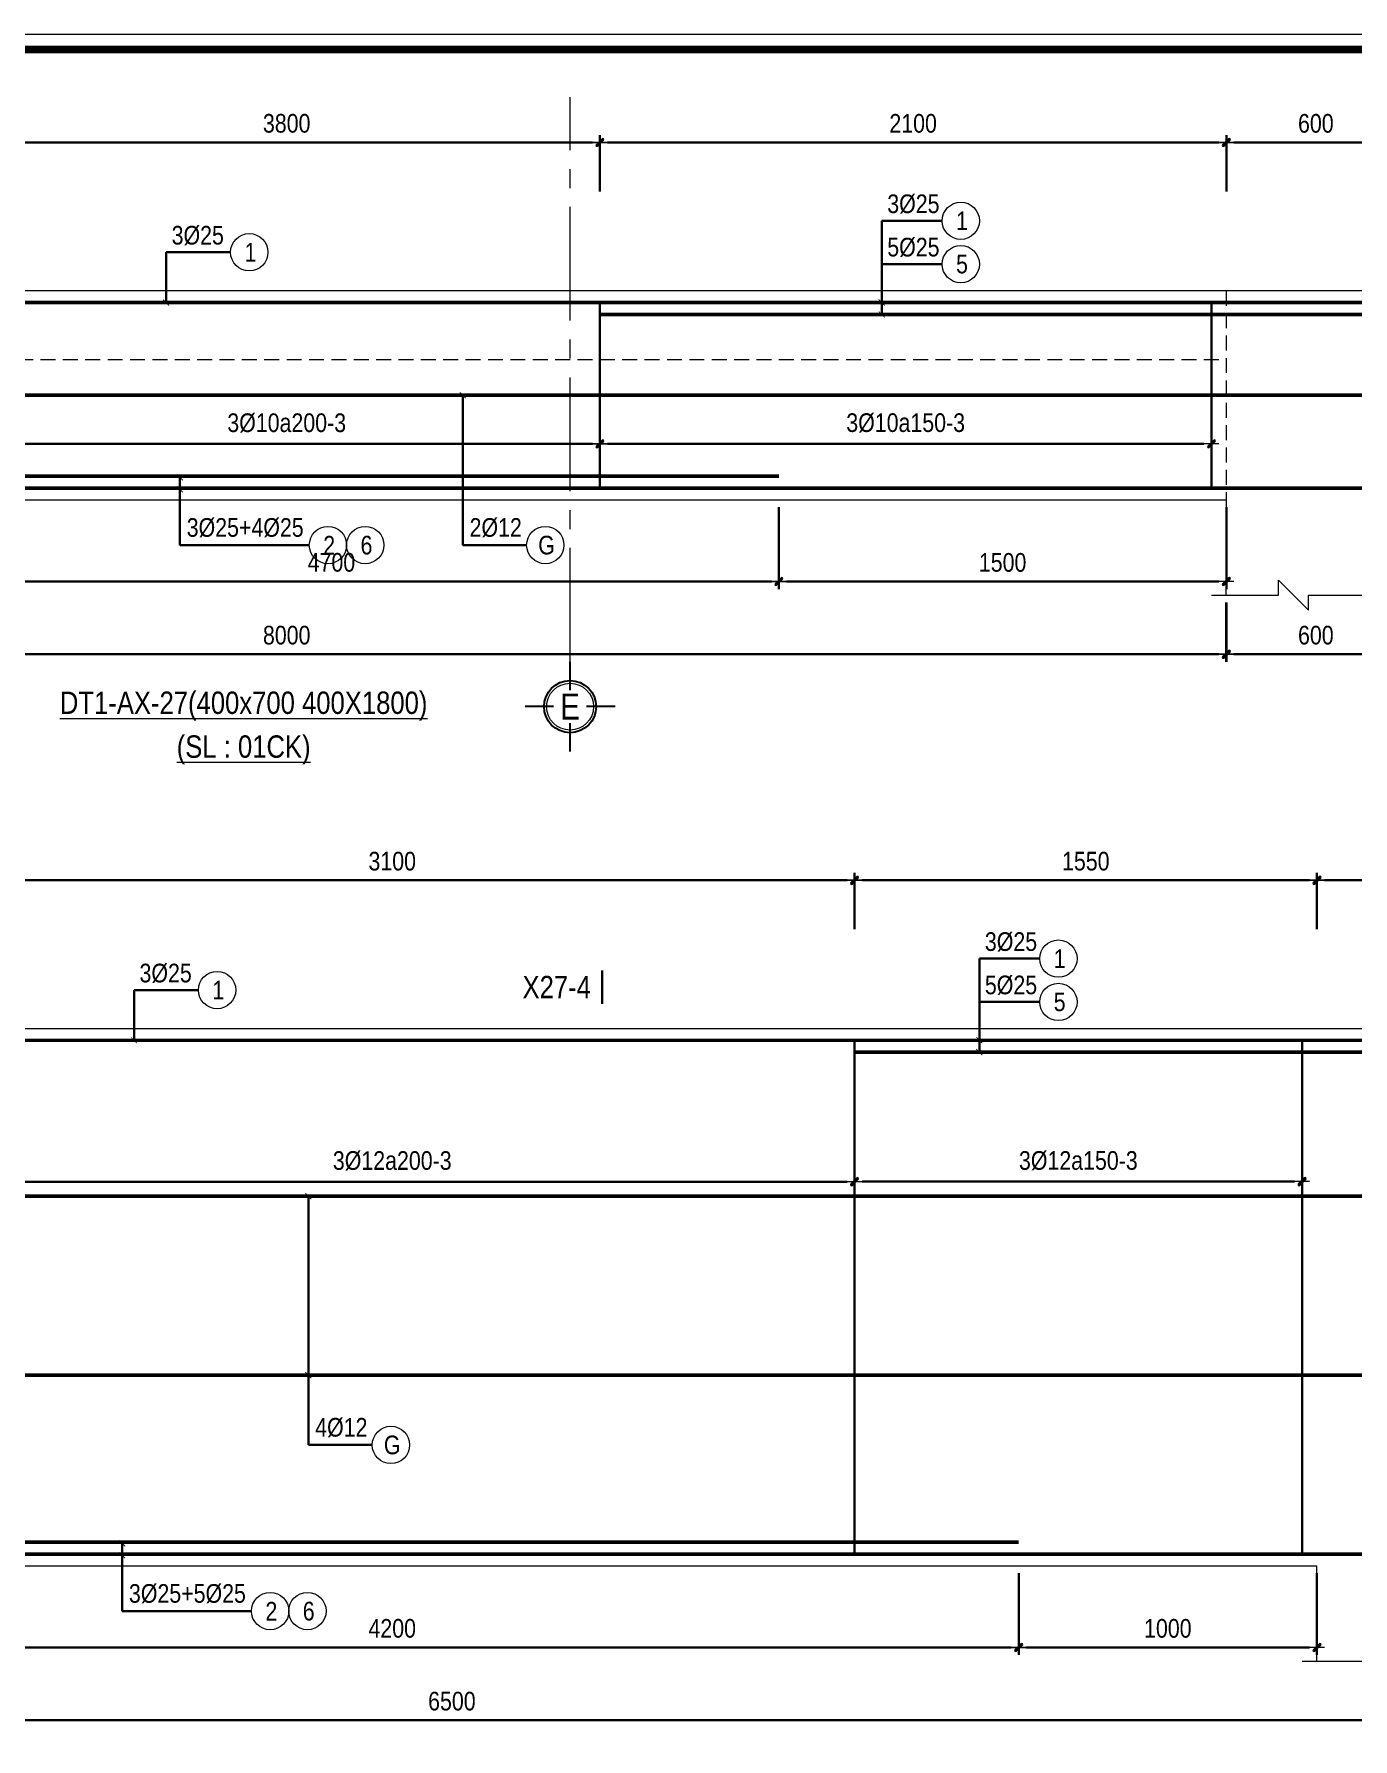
# Model space of a CAD drawing. Header units: millimetres. Extents: x 397144 to 8960116, y 345581 to 674207.
# Drawn here: x 5000491 to 5004912, y 657798 to 663512 of the extents above; entities that cross this region are included whole.
import ezdxf
from ezdxf.enums import TextEntityAlignment as Align
from ezdxf.xclip import XClip

# ---------------------------------------------------------------- set-up
doc = ezdxf.new("R2010")
doc.units = ezdxf.units.MM
doc.header["$XCLIPFRAME"] = 0
doc.header["$PDSIZE"] = -10
doc.linetypes.add('CENTER2', pattern=[28.575, 19.05, -3.175, 3.175, -3.175])
doc.linetypes.add('HIDDEN', pattern=[0.375, 0.25, -0.125])
doc.layers.get('0').update_dxf_attribs({"linetype": 'CONTINUOUS'})
doc.layers.get('Defpoints').update_dxf_attribs({"color": 12, "linetype": 'CONTINUOUS'})
for name, color, linetype, lineweight in [('2', 2, 'CONTINUOUS', 20), ('CDAI', 8, 'CONTINUOUS', 30), ('CTHEP', 2, 'CONTINUOUS', 50), ('DBAO', 3, 'CONTINUOUS', 20), ('DGIONG', 4, 'CONTINUOUS', 13), ('KTH', 150, 'CONTINUOUS', 5), ('Net khuat', 8, 'HIDDEN', 13), ('STICK', 1, 'CONTINUOUS', 9), ('TEXT', 7, 'CONTINUOUS', 15)]:
    doc.layers.add(name, color=color, linetype=linetype, lineweight=lineweight)
doc.layers.add('8', color=8, linetype='CONTINUOUS')
doc.styles.add('HELVECONDENSE', font='VHELVCN_0.TTF')
doc.styles.add('Star-HelCon', font='VHELVCN_0.TTF')
doc.styles.add('TTP-HelCon', font='VHELVCN_0.TTF')
doc.styles.add('VNI-HELVE-CONDENSE', font='VHELVCN_0.TTF')
doc.dimstyles.new('kc-25', dxfattribs={"dimtxt": 62.5, "dimasz": 20, "dimexe": 20, "dimexo": 50, "dimgap": 25, "dimtad": 3, "dimdec": 0, "dimzin": 0, "dimdsep": 46, "dimtxsty": 'VNI-HELVE-CONDENSE', "dimblk": 'DIM', "dimcen": 2.5, "dimclrd": 256, "dimclre": 154, "dimclrt": 7, "dimaunit": 1, "dimadec": 0, "dimazin": 0, "dimtfac": 1, "dimtdec": 0, "dimtix": 1, "dimtmove": 0, "dimatfit": 3, "dimldrblk": 'DOT', "dimfxl": 1, "dimtolj": 1, "dimtzin": 0, "dimarcsym": 0})
doc.dimstyles.new('TTP-25', dxfattribs={"dimscale": 25, "dimtxt": 2.5, "dimasz": 1, "dimexe": 1, "dimexo": 1, "dimgap": 0.09, "dimtad": 0, "dimdec": 4, "dimrnd": 5, "dimzin": 9, "dimdsep": 46, "dimtxsty": 'TTP-HelCon', "dimblk": 'Stick1', "dimcen": 0.09, "dimdle": 1.5, "dimclrd": 256, "dimclre": 256, "dimclrt": 7, "dimadec": 0, "dimazin": 0, "dimtfac": 1, "dimtdec": 4, "dimtmove": 0, "dimatfit": 3, "dimldrblk": '_ArchTick1', "dimfxl": 1, "dimtvp": 1, "dimtolj": 1, "dimtzin": 0, "dimarcsym": 0})

# ---------------------------------------------------------------- blocks, each defined once
blk = doc.blocks.new('CHG_XX_Khung ten')
blk.add_lwpolyline([(15, 579), (826, 579), (826, 15), (15, 15)], close=True)
at = {"color": 4, "linetype": 'Continuous', "const_width": 1}
blk.add_lwpolyline([(17, 577), (824, 577), (824, 17), (17, 17)], close=True, dxfattribs=at)
blk = doc.blocks.new('AX-23')
at = {"layer": 'CTHEP'}
for points in [[(5210678.44019, 643496.13721), (5163537.28851, 643496.29177)], [(5163595.52747, 643250.68189), (5163595.52747, 642974.29181), (5170027.41841, 642974.27066), (5170607.28015, 642874.26875), (5179208.43687, 642874.24047), (5179782.48238, 642974.23858), (5186008.5266, 642974.2181), (5186608.43827, 642874.21613), (5195208.43895, 642874.18785), (5195804.61955, 642974.18589), (5202007.80519, 642974.16549), (5202608.43826, 642874.16351), (5210608.44019, 642874.13721), (5210608.44019, 643335.29438)]]:
    blk.add_lwpolyline(points, dxfattribs=at)
at = {"layer": 'Net khuat', "ltscale": 200}
blk.add_lwpolyline([(5163507.28851, 642935.29177), (5163507.28851, 642935.29177), (5163807.28851, 642935.29177), (5163807.28851, 643305.29177), (5210408.4402, 643305.13721), (5210408.4402, 642935.13721), (5210408.4402, 642935.13721), (5210708.4402, 642935.13721)], dxfattribs=at)
blk = doc.blocks.new('DIM')
h = blk.add_hatch(color=1)
h.paths.add_polyline_path([(0.49, 0.29, 1), (0.29, 0.49), (-0.19, 0), (0.19, 0)])
h.paths.add_polyline_path([(0.19, 0), (-0.19, 0), (-0.49, -0.29, 1), (-0.29, -0.49)])
at = {"color": 9}
for p, q in [((-0.19, 0), (-1.5, 0)), ((0.19, 0), (1.5, 0))]:
    blk.add_line(p, q, dxfattribs=at)
at = {"color": 1}
for p, q in [((-0.49, -0.29), (0.29, 0.49)), ((-0.29, -0.49), (0.49, 0.29)), ((-0.19, 0), (0.19, 0))]:
    blk.add_line(p, q, dxfattribs=at)
blk.add_arc((-0.39, -0.39), 0.138, 135, 315, dxfattribs=at)
blk = doc.blocks.new('Stick1')
at = {"layer": 'STICK'}
h = blk.add_hatch(color=256, dxfattribs=at)
edge = h.paths.add_edge_path()
edge.add_line((0.3, 0.5), (-0.5, -0.3))
edge.add_arc((-0.4, -0.4), 0.141, 135, 315)
edge.add_line((-0.3, -0.5), (0.5, 0.3))
edge.add_arc((0.4, 0.4), 0.141, 315, 495)
blk.add_line((1, 0), (-1, 0), dxfattribs=at)
blk.add_lwpolyline([(0.3, 0.5), (-0.5, -0.3, 1), (-0.3, -0.5), (0.5, 0.3, 1), (0.3, 0.5, 1)], format="xyb", dxfattribs=at)
blk = doc.blocks.new('*D2110')
at = {"layer": 'Defpoints', "color": 0, "transparency": 16777216}
for p in [(5190600.1, 630867.2), (5196900, 630867.2), (5190600.1, 630669)]:
    blk.add_point(p, dxfattribs=at)
at = {"layer": 'KTH', "lineweight": -2, "transparency": 16777216}
for p, q in [((5190600.1, 630842.2), (5190600.1, 630644)), ((5196900, 630842.2), (5196900, 630644)), ((5196875, 630669), (5190625.1, 630669))]:
    blk.add_line(p, q, dxfattribs=at)
at = {"layer": 'KTH', "lineweight": -2, "transparency": 16777216, "xscale": 25, "yscale": 25, "zscale": 25, "rotation": 180}
blk.add_blockref('Stick1', (5190600.1, 630669), dxfattribs=at)
at = {"layer": 'KTH', "lineweight": -2, "transparency": 16777216, "xscale": 25, "yscale": 25, "zscale": 25}
blk.add_blockref('Stick1', (5196900, 630669), dxfattribs=at)
at = {"layer": 'KTH', "color": 7, "transparency": 16777216, "insert": (5193750.1, 630732.8), "char_height": 62.5, "attachment_point": 5, "style": 'TTP-HelCon'}
blk.add_mtext('\\A1;8000', dxfattribs=at)
blk = doc.blocks.new('_ArchTick1')
at = {"color": 0, "const_width": 3.81}
blk.add_lwpolyline([(-12.7, -12.7), (12.7, 12.7)], dxfattribs=at)
blk = doc.blocks.new('*D2111')
at = {"layer": 'Defpoints', "color": 0, "transparency": 16777216}
for p in [(5196900.1, 632384.5), (5194800.1, 632195.5), (5196900.1, 632195.5)]:
    blk.add_point(p, dxfattribs=at)
at = {"layer": 'KTH', "lineweight": -2, "transparency": 16777216}
for p, q in [((5194800.1, 632220.5), (5194800.1, 632409.5)), ((5196900.1, 632220.5), (5196900.1, 632409.5)), ((5194825.1, 632384.5), (5196875.1, 632384.5))]:
    blk.add_line(p, q, dxfattribs=at)
at = {"layer": 'KTH', "lineweight": -2, "transparency": 16777216, "xscale": 25, "yscale": 25, "zscale": 25, "rotation": 180}
blk.add_blockref('Stick1', (5194800.1, 632384.5), dxfattribs=at)
at = {"layer": 'KTH', "lineweight": -2, "transparency": 16777216, "xscale": 25, "yscale": 25, "zscale": 25}
blk.add_blockref('Stick1', (5196900.1, 632384.5), dxfattribs=at)
at = {"layer": 'KTH', "color": 7, "transparency": 16777216, "insert": (5195850.1, 632448.3), "char_height": 62.5, "attachment_point": 5, "style": 'TTP-HelCon'}
blk.add_mtext('\\A1;2100', dxfattribs=at)
blk = doc.blocks.new('*D2113')
at = {"layer": 'Defpoints', "color": 0, "transparency": 16777216}
for p in [(5192700.1, 631657.2), (5194800.1, 631537.2), (5192700.1, 631374.1)]:
    blk.add_point(p, dxfattribs=at)
at = {"layer": 'KTH', "lineweight": -2, "transparency": 16777216}
for p, q in [((5192700.1, 631632.2), (5192700.1, 631349.1)), ((5194800.1, 631512.2), (5194800.1, 631349.1)), ((5194775.1, 631374.1), (5192725.1, 631374.1))]:
    blk.add_line(p, q, dxfattribs=at)
at = {"layer": 'KTH', "lineweight": -2, "transparency": 16777216, "xscale": 25, "yscale": 25, "zscale": 25, "rotation": 180}
blk.add_blockref('Stick1', (5192700.1, 631374.1), dxfattribs=at)
at = {"layer": 'KTH', "lineweight": -2, "transparency": 16777216, "xscale": 25, "yscale": 25, "zscale": 25}
blk.add_blockref('Stick1', (5194800.1, 631374.1), dxfattribs=at)
at = {"layer": 'KTH', "color": 7, "transparency": 16777216, "insert": (5193750.1, 631444), "char_height": 62.5, "attachment_point": 5, "style": 'TTP-HelCon'}
blk.add_mtext('\\A1;3Þ10a200-3', dxfattribs=at)
blk = doc.blocks.new('*D2114')
at = {"layer": 'Defpoints', "color": 0, "transparency": 16777216}
for p in [(5194800.1, 631657.1), (5196850.1, 631657.1), (5194800.1, 631374.4)]:
    blk.add_point(p, dxfattribs=at)
at = {"layer": 'KTH', "lineweight": -2, "transparency": 16777216}
for p, q in [((5194800.1, 631632.1), (5194800.1, 631349.4)), ((5196850.1, 631632.1), (5196850.1, 631349.4)), ((5196825.1, 631374.4), (5194825.1, 631374.4))]:
    blk.add_line(p, q, dxfattribs=at)
at = {"layer": 'KTH', "lineweight": -2, "transparency": 16777216, "xscale": 25, "yscale": 25, "zscale": 25, "rotation": 180}
blk.add_blockref('Stick1', (5194800.1, 631374.4), dxfattribs=at)
at = {"layer": 'KTH', "lineweight": -2, "transparency": 16777216, "xscale": 25, "yscale": 25, "zscale": 25}
blk.add_blockref('Stick1', (5196850.1, 631374.4), dxfattribs=at)
at = {"layer": 'KTH', "color": 7, "transparency": 16777216, "insert": (5195825.1, 631444.3), "char_height": 62.5, "attachment_point": 5, "style": 'TTP-HelCon'}
blk.add_mtext('\\A1;3Þ10a150-3', dxfattribs=at)
blk = doc.blocks.new('*D2116')
at = {"layer": 'Defpoints', "color": 0, "transparency": 16777216}
for p in [(5196900.1, 630867.2), (5197500.1, 630867.2), (5197500.1, 630669)]:
    blk.add_point(p, dxfattribs=at)
at = {"layer": 'KTH', "lineweight": -2, "transparency": 16777216}
for p, q in [((5196900.1, 630842.2), (5196900.1, 630644)), ((5197500.1, 630842.2), (5197500.1, 630644)), ((5196925.1, 630669), (5197475.1, 630669))]:
    blk.add_line(p, q, dxfattribs=at)
at = {"layer": 'KTH', "lineweight": -2, "transparency": 16777216, "xscale": 25, "yscale": 25, "zscale": 25, "rotation": 180}
blk.add_blockref('Stick1', (5196900.1, 630669), dxfattribs=at)
at = {"layer": 'KTH', "lineweight": -2, "transparency": 16777216, "xscale": 25, "yscale": 25, "zscale": 25}
blk.add_blockref('Stick1', (5197500.1, 630669), dxfattribs=at)
at = {"layer": 'KTH', "color": 7, "transparency": 16777216, "insert": (5197200.1, 630732.8), "char_height": 62.5, "attachment_point": 5, "style": 'TTP-HelCon'}
blk.add_mtext('\\A1;600', dxfattribs=at)
blk = doc.blocks.new('*D2117')
at = {"layer": 'Defpoints', "color": 0, "transparency": 16777216}
for p in [(5194800.1, 632384.6), (5192700.1, 632195.6), (5194800.1, 632195.5)]:
    blk.add_point(p, dxfattribs=at)
at = {"layer": 'KTH', "lineweight": -2, "transparency": 16777216}
for p, q in [((5192700.1, 632220.6), (5192700.1, 632409.6)), ((5194800.1, 632220.5), (5194800.1, 632409.6)), ((5192725.1, 632384.6), (5194775.1, 632384.6))]:
    blk.add_line(p, q, dxfattribs=at)
at = {"layer": 'KTH', "lineweight": -2, "transparency": 16777216, "xscale": 25, "yscale": 25, "zscale": 25, "rotation": 180}
blk.add_blockref('Stick1', (5192700.1, 632384.6), dxfattribs=at)
at = {"layer": 'KTH', "lineweight": -2, "transparency": 16777216, "xscale": 25, "yscale": 25, "zscale": 25}
blk.add_blockref('Stick1', (5194800.1, 632384.6), dxfattribs=at)
at = {"layer": 'KTH', "color": 7, "transparency": 16777216, "insert": (5193750.1, 632448.4), "char_height": 62.5, "attachment_point": 5, "style": 'TTP-HelCon'}
blk.add_mtext('\\A1;3800', dxfattribs=at)
blk = doc.blocks.new('*D2118')
at = {"layer": 'Defpoints', "color": 0, "transparency": 16777216}
for p in [(5195400.1, 631187), (5196900.1, 631187), (5196900.1, 630912.8)]:
    blk.add_point(p, dxfattribs=at)
at = {"layer": 'KTH', "lineweight": -2, "transparency": 16777216}
for p, q in [((5195400.1, 631162), (5195400.1, 630887.8)), ((5196900.1, 631162), (5196900.1, 630887.8)), ((5195425.1, 630912.8), (5196875.1, 630912.8))]:
    blk.add_line(p, q, dxfattribs=at)
at = {"layer": 'KTH', "lineweight": -2, "transparency": 16777216, "xscale": 25, "yscale": 25, "zscale": 25, "rotation": 180}
blk.add_blockref('Stick1', (5195400.1, 630912.8), dxfattribs=at)
at = {"layer": 'KTH', "lineweight": -2, "transparency": 16777216, "xscale": 25, "yscale": 25, "zscale": 25}
blk.add_blockref('Stick1', (5196900.1, 630912.8), dxfattribs=at)
at = {"layer": 'KTH', "color": 7, "transparency": 16777216, "insert": (5196150.1, 630976.6), "char_height": 62.5, "attachment_point": 5, "style": 'TTP-HelCon'}
blk.add_mtext('\\A1;1500', dxfattribs=at)
blk = doc.blocks.new('*D2119')
at = {"layer": 'Defpoints', "color": 0, "transparency": 16777216}
for p in [(5192400.1, 631187.1), (5195400.1, 631124.5), (5195400.1, 630912.9)]:
    blk.add_point(p, dxfattribs=at)
at = {"layer": 'KTH', "lineweight": -2, "transparency": 16777216}
for p, q in [((5192400.1, 631162.1), (5192400.1, 630887.9)), ((5195400.1, 631099.5), (5195400.1, 630887.9)), ((5192425.1, 630912.9), (5195375.1, 630912.9))]:
    blk.add_line(p, q, dxfattribs=at)
at = {"layer": 'KTH', "lineweight": -2, "transparency": 16777216, "xscale": 25, "yscale": 25, "zscale": 25, "rotation": 180}
blk.add_blockref('Stick1', (5192400.1, 630912.9), dxfattribs=at)
at = {"layer": 'KTH', "lineweight": -2, "transparency": 16777216, "xscale": 25, "yscale": 25, "zscale": 25}
blk.add_blockref('Stick1', (5195400.1, 630912.9), dxfattribs=at)
at = {"layer": 'KTH', "color": 7, "transparency": 16777216, "insert": (5193900.1, 630976.8), "char_height": 62.5, "attachment_point": 5, "style": 'TTP-HelCon'}
blk.add_mtext('\\A1;4700', dxfattribs=at)
blk = doc.blocks.new('*D2121')
at = {"layer": 'Defpoints', "color": 0, "transparency": 16777216}
for p in [(5197500.1, 632384.5), (5196900.1, 632195.5), (5197500.1, 632195.5)]:
    blk.add_point(p, dxfattribs=at)
at = {"layer": 'KTH', "lineweight": -2, "transparency": 16777216}
for p, q in [((5196900.1, 632220.5), (5196900.1, 632409.5)), ((5197500.1, 632220.5), (5197500.1, 632409.5)), ((5196925.1, 632384.5), (5197475.1, 632384.5))]:
    blk.add_line(p, q, dxfattribs=at)
at = {"layer": 'KTH', "lineweight": -2, "transparency": 16777216, "xscale": 25, "yscale": 25, "zscale": 25, "rotation": 180}
blk.add_blockref('Stick1', (5196900.1, 632384.5), dxfattribs=at)
at = {"layer": 'KTH', "lineweight": -2, "transparency": 16777216, "xscale": 25, "yscale": 25, "zscale": 25}
blk.add_blockref('Stick1', (5197500.1, 632384.5), dxfattribs=at)
at = {"layer": 'KTH', "color": 7, "transparency": 16777216, "insert": (5197200.1, 632448.3), "char_height": 62.5, "attachment_point": 5, "style": 'TTP-HelCon'}
blk.add_mtext('\\A1;600', dxfattribs=at)
blk = doc.blocks.new('*D2128')
at = {"layer": 'Defpoints', "color": 0, "transparency": 16777216}
for p in [(5214050.1, 632384.5), (5213450.1, 632195.5), (5214050.1, 632195.5)]:
    blk.add_point(p, dxfattribs=at)
at = {"layer": 'KTH', "lineweight": -2, "transparency": 16777216}
for p, q in [((5213450.1, 632220.5), (5213450.1, 632409.5)), ((5214050.1, 632220.5), (5214050.1, 632409.5)), ((5213475.1, 632384.5), (5214025.1, 632384.5))]:
    blk.add_line(p, q, dxfattribs=at)
at = {"layer": 'KTH', "lineweight": -2, "transparency": 16777216, "xscale": 25, "yscale": 25, "zscale": 25, "rotation": 180}
blk.add_blockref('Stick1', (5213450.1, 632384.5), dxfattribs=at)
at = {"layer": 'KTH', "lineweight": -2, "transparency": 16777216, "xscale": 25, "yscale": 25, "zscale": 25}
blk.add_blockref('Stick1', (5214050.1, 632384.5), dxfattribs=at)
at = {"layer": 'KTH', "color": 7, "transparency": 16777216, "insert": (5213750.1, 632448.3), "char_height": 62.5, "attachment_point": 5, "style": 'TTP-HelCon'}
blk.add_mtext('\\A1;600', dxfattribs=at)
blk = doc.blocks.new('dau truc')
blk.add_circle((0, 0), 180)
at = {"layer": '8'}
for p, q in [((0, 127), (0, 345)), ((-127, 0), (-345, 0)), ((345, 0), (127, 0)), ((0, -345), (0, -127))]:
    blk.add_line(p, q, dxfattribs=at)
blk.add_circle((0, 0), 200, dxfattribs=at)
at = {"layer": 'TEXT', "style": 'HELVECONDENSE'}
blk.add_attdef('A', text='', height=233, dxfattribs=at).set_placement((0, 0), align=Align.MIDDLE)
blk = doc.blocks.new('*D2133')
at = {"layer": 'Defpoints', "color": 0, "transparency": 16777216}
for p in [(5207300.1, 629753.3), (5213800.1, 629730.8), (5213800.1, 629569)]:
    blk.add_point(p, dxfattribs=at)
at = {"layer": 'KTH', "lineweight": -2, "transparency": 16777216}
for p, q in [((5207300.1, 629728.3), (5207300.1, 629544)), ((5213800.1, 629705.8), (5213800.1, 629544)), ((5207325.1, 629569), (5213775.1, 629569))]:
    blk.add_line(p, q, dxfattribs=at)
at = {"layer": 'KTH', "lineweight": -2, "transparency": 16777216, "xscale": 25, "yscale": 25, "zscale": 25, "rotation": 180}
blk.add_blockref('Stick1', (5207300.1, 629569), dxfattribs=at)
at = {"layer": 'KTH', "lineweight": -2, "transparency": 16777216, "xscale": 25, "yscale": 25, "zscale": 25}
blk.add_blockref('Stick1', (5213800.1, 629569), dxfattribs=at)
at = {"layer": 'KTH', "color": 7, "transparency": 16777216, "insert": (5210550.1, 629632.8), "char_height": 62.5, "attachment_point": 5, "style": 'TTP-HelCon'}
blk.add_mtext('\\A1;6500', dxfattribs=at)
blk = doc.blocks.new('*D2105')
at = {"layer": 'Defpoints', "color": 0, "transparency": 16777216}
for p in [(5211900.1, 631657.1), (5213400.1, 631657.1), (5213400.1, 631374.4)]:
    blk.add_point(p, dxfattribs=at)
at = {"layer": 'KTH', "lineweight": -2, "transparency": 16777216}
for p, q in [((5211900.1, 631632.1), (5211900.1, 631349.4)), ((5213400.1, 631632.1), (5213400.1, 631349.4)), ((5211925.1, 631374.4), (5213375.1, 631374.4))]:
    blk.add_line(p, q, dxfattribs=at)
at = {"layer": 'KTH', "lineweight": -2, "transparency": 16777216, "xscale": 25, "yscale": 25, "zscale": 25, "rotation": 180}
blk.add_blockref('Stick1', (5211900.1, 631374.4), dxfattribs=at)
at = {"layer": 'KTH', "lineweight": -2, "transparency": 16777216, "xscale": 25, "yscale": 25, "zscale": 25}
blk.add_blockref('Stick1', (5213400.1, 631374.4), dxfattribs=at)
at = {"layer": 'KTH', "color": 7, "transparency": 16777216, "insert": (5212650.1, 631444.3), "char_height": 62.5, "attachment_point": 5, "style": 'TTP-HelCon'}
blk.add_mtext('\\A1;3Þ12a150-3', dxfattribs=at)
blk = doc.blocks.new('*D2106')
at = {"layer": 'Defpoints', "color": 0, "transparency": 16777216}
for p in [(5213450.1, 632384.5), (5211900.1, 632195.5), (5213450.1, 632220.5)]:
    blk.add_point(p, dxfattribs=at)
at = {"layer": 'KTH', "lineweight": -2, "transparency": 16777216}
for p, q in [((5211900.1, 632220.5), (5211900.1, 632409.5)), ((5213450.1, 632245.5), (5213450.1, 632409.5)), ((5211925.1, 632384.5), (5213425.1, 632384.5))]:
    blk.add_line(p, q, dxfattribs=at)
at = {"layer": 'KTH', "lineweight": -2, "transparency": 16777216, "xscale": 25, "yscale": 25, "zscale": 25, "rotation": 180}
blk.add_blockref('Stick1', (5211900.1, 632384.5), dxfattribs=at)
at = {"layer": 'KTH', "lineweight": -2, "transparency": 16777216, "xscale": 25, "yscale": 25, "zscale": 25}
blk.add_blockref('Stick1', (5213450.1, 632384.5), dxfattribs=at)
at = {"layer": 'KTH', "color": 7, "transparency": 16777216, "insert": (5212675.1, 632448.3), "char_height": 62.5, "attachment_point": 5, "style": 'TTP-HelCon'}
blk.add_mtext('\\A1;1550', dxfattribs=at)
blk = doc.blocks.new('*D2107')
at = {"layer": 'Defpoints', "color": 0, "transparency": 16777216}
for p in [(5208800.1, 632384.5), (5208800.1, 632220.5), (5211900.1, 632195.5)]:
    blk.add_point(p, dxfattribs=at)
at = {"layer": 'KTH', "lineweight": -2, "transparency": 16777216}
for p, q in [((5208800.1, 632245.5), (5208800.1, 632409.5)), ((5211900.1, 632220.5), (5211900.1, 632409.5)), ((5211875.1, 632384.5), (5208825.1, 632384.5))]:
    blk.add_line(p, q, dxfattribs=at)
at = {"layer": 'KTH', "lineweight": -2, "transparency": 16777216, "xscale": 25, "yscale": 25, "zscale": 25, "rotation": 180}
blk.add_blockref('Stick1', (5208800.1, 632384.5), dxfattribs=at)
at = {"layer": 'KTH', "lineweight": -2, "transparency": 16777216, "xscale": 25, "yscale": 25, "zscale": 25}
blk.add_blockref('Stick1', (5211900.1, 632384.5), dxfattribs=at)
at = {"layer": 'KTH', "color": 7, "transparency": 16777216, "insert": (5210350.1, 632448.3), "char_height": 62.5, "attachment_point": 5, "style": 'TTP-HelCon'}
blk.add_mtext('\\A1;3100', dxfattribs=at)
blk = doc.blocks.new('*D2076')
at = {"layer": 'Defpoints', "color": 0, "transparency": 16777216}
for p in [(5208800.1, 631657.3), (5211900.1, 631537.3), (5208800.1, 631374.2)]:
    blk.add_point(p, dxfattribs=at)
at = {"layer": 'KTH', "lineweight": -2, "transparency": 16777216}
for p, q in [((5208800.1, 631632.3), (5208800.1, 631349.2)), ((5211900.1, 631512.3), (5211900.1, 631349.2)), ((5211875.1, 631374.2), (5208825.1, 631374.2))]:
    blk.add_line(p, q, dxfattribs=at)
at = {"layer": 'KTH', "lineweight": -2, "transparency": 16777216, "xscale": 25, "yscale": 25, "zscale": 25, "rotation": 180}
blk.add_blockref('Stick1', (5208800.1, 631374.2), dxfattribs=at)
at = {"layer": 'KTH', "lineweight": -2, "transparency": 16777216, "xscale": 25, "yscale": 25, "zscale": 25}
blk.add_blockref('Stick1', (5211900.1, 631374.2), dxfattribs=at)
at = {"layer": 'KTH', "color": 7, "transparency": 16777216, "insert": (5210350.1, 631444.1), "char_height": 62.5, "attachment_point": 5, "style": 'TTP-HelCon'}
blk.add_mtext('\\A1;3Þ12a200-3', dxfattribs=at)
blk = doc.blocks.new('*D2082')
at = {"layer": 'Defpoints', "color": 0, "transparency": 16777216}
for p in [(5208250.1, 630087.1), (5212450.1, 630024.5), (5212450.1, 629812.9)]:
    blk.add_point(p, dxfattribs=at)
at = {"layer": 'KTH', "lineweight": -2, "transparency": 16777216}
for p, q in [((5208250.1, 630062.1), (5208250.1, 629787.9)), ((5212450.1, 629999.5), (5212450.1, 629787.9)), ((5208275.1, 629812.9), (5212425.1, 629812.9))]:
    blk.add_line(p, q, dxfattribs=at)
at = {"layer": 'KTH', "lineweight": -2, "transparency": 16777216, "xscale": 25, "yscale": 25, "zscale": 25, "rotation": 180}
blk.add_blockref('Stick1', (5208250.1, 629812.9), dxfattribs=at)
at = {"layer": 'KTH', "lineweight": -2, "transparency": 16777216, "xscale": 25, "yscale": 25, "zscale": 25}
blk.add_blockref('Stick1', (5212450.1, 629812.9), dxfattribs=at)
at = {"layer": 'KTH', "color": 7, "transparency": 16777216, "insert": (5210350.1, 629876.8), "char_height": 62.5, "attachment_point": 5, "style": 'TTP-HelCon'}
blk.add_mtext('\\A1;4200', dxfattribs=at)
blk = doc.blocks.new('*D2083')
at = {"layer": 'Defpoints', "color": 0, "transparency": 16777216}
for p in [(5212450.1, 630087.1), (5213450.1, 630087.1), (5213450.1, 629812.9)]:
    blk.add_point(p, dxfattribs=at)
at = {"layer": 'KTH', "lineweight": -2, "transparency": 16777216}
for p, q in [((5212450.1, 630062.1), (5212450.1, 629787.9)), ((5213450.1, 630062.1), (5213450.1, 629787.9)), ((5212475.1, 629812.9), (5213425.1, 629812.9))]:
    blk.add_line(p, q, dxfattribs=at)
at = {"layer": 'KTH', "lineweight": -2, "transparency": 16777216, "xscale": 25, "yscale": 25, "zscale": 25, "rotation": 180}
blk.add_blockref('Stick1', (5212450.1, 629812.9), dxfattribs=at)
at = {"layer": 'KTH', "lineweight": -2, "transparency": 16777216, "xscale": 25, "yscale": 25, "zscale": 25}
blk.add_blockref('Stick1', (5213450.1, 629812.9), dxfattribs=at)
at = {"layer": 'KTH', "color": 7, "transparency": 16777216, "insert": (5212950.1, 629876.7), "char_height": 62.5, "attachment_point": 5, "style": 'TTP-HelCon'}
blk.add_mtext('\\A1;1000', dxfattribs=at)
blk = doc.blocks.new('MC')
at = {"layer": 'CTHEP', "const_width": 10}
blk.add_lwpolyline([(0, 150), (0, 0)], dxfattribs=at)
at = {"layer": 'TEXT', "style": 'TTP-HelCon'}
blk.add_attdef('A', text='', height=100, dxfattribs=at).set_placement((-50, 25.5), align=Align.RIGHT)
blk = doc.blocks.new('AX-27')
at = {"layer": 'CDAI', "ltscale": 52.5}
for p, q in [((5194800.05418, 631852.11629), (5194800.05418, 631222.11629)), ((5196850.05418, 631852.11629), (5196850.05418, 631222.11629)), ((5211900.0723, 631852.11629), (5211900.0723, 630126.16101)), ((5213400.05418, 631852.11629), (5213400.05418, 630122.11629))]:
    blk.add_line(p, q, dxfattribs=at)
at = {"layer": 'CTHEP'}
for p, q in [((5190832.99736, 631537.16738), (5207172.75832, 631537.19678)), ((5206868.14885, 631326.16682), (5221913.02088, 631326.11156)), ((5192400.0723, 631266.14739), (5195400.05343, 631266.08403)), ((5206868.14885, 630726.16682), (5221913.02088, 630726.11156)), ((5208250.0723, 630166.14739), (5212450.05653, 630166.07185))]:
    blk.add_line(p, q, dxfattribs=at)
blk.add_lwpolyline([(5190645.0723, 631229.20875), (5190645.0723, 631828.16738, -0.414213562), (5190665.0723, 631848.16738), (5222080.0723, 631848.11118, -0.414213562), (5222100.0723, 631828.11118), (5222100.0723, 630122.71044)], format="xyb", dxfattribs=at)
at = {"layer": 'CTHEP', "flags": 128}
for points in [[(5199300.0723, 631808.18274), (5194800.05418, 631808.18044)], [(5215999.09688, 631808.18255), (5211900.0723, 631808.18044)]]:
    blk.add_lwpolyline(points, dxfattribs=at)
at = {"layer": 'CTHEP'}
for points in [[(5190743.69701, 631764.44661), (5190743.69701, 631226.16738), (5207789.00913, 631226.1654), (5207789.00913, 631226.1654)], [(5206715.51709, 631060.06516), (5206715.51709, 630126.16738), (5222015.58573, 630126.11118), (5222015.58573, 630918.35397)]]:
    blk.add_lwpolyline(points, dxfattribs=at)
at = {"layer": 'DBAO'}
for p, q in [((5222150.0723, 631886.88758), (5190600.0723, 631887.17371)), ((5190900.0723, 631187.16354), (5196900.05757, 631187.11108)), ((5196900.05418, 630867.16738), (5196900.05757, 631187.11108)), ((5207250.0723, 630087.11108), (5213450.05757, 630087.04542)), ((5213450.05418, 629767.16738), (5213450.05757, 630087.11108))]:
    blk.add_line(p, q, dxfattribs=at)
at = {"layer": 'DGIONG'}
for points in [[(5196850.08153, 630867.16738), (5197075.08153, 630867.16738), (5197075.08153, 630917.16738), (5197175.08153, 630817.16738), (5197175.08153, 630867.16738), (5197550.08078, 630867.16354)], [(5213400.08153, 629767.16738), (5213625.08153, 629767.16738), (5213625.08153, 629817.16738), (5213725.08153, 629717.16738), (5213725.08153, 629767.16738), (5214100.08078, 629767.16354)]]:
    blk.add_lwpolyline(points, dxfattribs=at)
for centre in [(5196009.91664, 632122.01), (5212583.33914, 632122.01), (5193624.58075, 632016.59088), (5209763.07757, 632016.59088), (5196009.91664, 631976.711), (5212583.33914, 631976.711), (5193888.37839, 631035.03751), (5194013.37839, 631035.03751), (5194617.0065, 631035.03751), (5210345.66737, 630491.9606), (5209940.87397, 629935.03751), (5210065.87397, 629935.03751)]:
    blk.add_circle(centre, 62.5, dxfattribs=at)
at = {"layer": 'Net khuat', "linetype": 'CENTER2', "ltscale": 20}
blk.add_line((5194700.0723, 630644.35681), (5194700.0723, 632536.82569), dxfattribs=at)
at = {"layer": 'Net khuat', "ltscale": 200}
for p, q in [((5196900.05418, 631887.11629), (5196900.05418, 631187.11629)), ((5190900.0723, 631657.16354), (5196900.05418, 631657.11629))]:
    blk.add_line(p, q, dxfattribs=at)
at = {"xscale": 0.75, "yscale": 0.75, "zscale": 0.75}
blk.add_blockref('MC', (5211053.57167, 631970.04275), dxfattribs=at).add_auto_attribs({'A': 'X27-4'})
at = {"layer": '2', "ltscale": 300}
ref = blk.add_blockref('dau truc', (5194700.0723, 630493.49228), dxfattribs=dict(at, xscale=0.4367131292819977, yscale=0.4367131292819977, zscale=0.4367131292819977))
ref.add_attrib('A', 'E', dxfattribs={"layer": 'TEXT', "height": 87.5, "style": 'HELVECONDENSE'}).set_placement((5194700.0723, 630493.49228), align=Align.MIDDLE)
at = {"layer": 'TEXT', "style": 'TTP-HelCon'}
for s, p in [('3Þ25', (5195763.40658, 632147.86295)), ('3Þ25', (5212336.82909, 632147.86295)), ('3Þ25', (5193364.45686, 632042.44383)), ('5Þ25', (5195763.40658, 632002.56395)), ('3Þ25', (5209502.95368, 632042.44383)), ('5Þ25', (5212336.82909, 632002.56395)), ('3Þ25+4Þ25', (5193414.93716, 631062.93457)), ('2Þ12', (5194363.19864, 631062.93457)), ('4Þ12', (5210091.8595, 630519.85766)), ('3Þ25+5Þ25', (5209467.43275, 629962.93457))]:
    blk.add_text(s, height=62.5, dxfattribs=at).set_placement(p)
at = {"layer": 'TEXT', "style": 'Star-HelCon'}
for s, p in [('1', (5196014.0833, 632122.01)), ('1', (5212587.5058, 632122.01)), ('1', (5193628.74741, 632016.59088)), ('1', (5209767.24423, 632016.59088)), ('5', (5196014.0833, 631976.711)), ('5', (5212587.5058, 631976.711)), ('2', (5193892.54506, 631035.03751)), ('6', (5194017.54506, 631035.03751)), ('G', (5194621.17317, 631035.03751)), ('G', (5210349.83404, 630491.9606)), ('2', (5209945.04064, 629935.03751)), ('6', (5210070.04064, 629935.03751))]:
    blk.add_text(s, height=62.5, dxfattribs=at).set_placement(p, align=Align.MIDDLE)
at = {"layer": 'TEXT', "style": 'TTP-HelCon'}
for s, p in [('%%UDT1-AX-27(400x700 400X1800)', (5193605.82492, 630469.1039)), ('%%U(SL : 01CK)', (5193605.82492, 630322.20931))]:
    blk.add_text(s, height=75, dxfattribs=at).set_placement(p, align=Align.CENTER)
at = {"layer": 'KTH'}
for base, p1, p2, text, picture, middle in [((5194800.05418, 632384.55788), (5192700.0723, 632195.55788), (5194800.05418, 632195.51063), '3800', '*D2117', (5193750.06324, 632448.39122)), ((5213400.05418, 631374.35173), (5211900.0723, 631657.11629), (5213400.05418, 631657.11629), '3Þ12a150-3', '*D2105', (5212650.06324, 631444.26839)), ((5195400.05343, 630912.93135), (5192400.0723, 631187.1492), (5195400.05343, 631124.48232), '4700', '*D2119', (5193900.06286, 630976.76468)), ((5190600.0723, 630668.98006), (5196900.04876, 630867.16738), (5190600.0723, 630867.16661), '8000', '*D2110', (5193750.06053, 630732.81339))]:
    dim = blk.add_linear_dim(base=base, p1=p1, p2=p2, text=text, dimstyle='TTP-25', override={"dimtmove": 1}, dxfattribs=at)
    dim.commit()
    dim.dimension.update_dxf_attribs({"geometry": picture, "text_midpoint": middle})
for base, p1, p2, picture, middle in [((5196900.0723, 632384.51063), (5194800.05418, 632195.51063), (5196900.0723, 632195.50552), '*D2111', (5195850.06324, 632448.34396)), ((5197500.0723, 632384.51063), (5196900.0723, 632195.50552), (5197500.0723, 632195.50552), '*D2121', (5197200.0723, 632448.34396)), ((5208800.0723, 632384.51063), (5211900.0723, 632195.50552), (5208800.0723, 632220.50552), '*D2107', (5210350.0723, 632448.34396)), ((5213450.0723, 632384.51063), (5211900.0723, 632195.50552), (5213450.0723, 632220.50552), '*D2106', (5212675.0723, 632448.34396)), ((5214050.0723, 632384.51063), (5213450.0723, 632195.50552), (5214050.0723, 632195.50552), '*D2128', (5213750.0723, 632448.34396)), ((5197500.0723, 630668.98006), (5196900.05418, 630867.16738), (5197500.0723, 630867.16738), '*D2116', (5197200.06324, 630732.81339)), ((5213800.0723, 629568.97442), (5207300.0723, 629753.27042), (5213800.0723, 629730.79114), '*D2133', (5210550.0723, 629632.80775))]:
    dim = blk.add_linear_dim(base=base, p1=p1, p2=p2, angle=180, dimstyle='TTP-25', override={"dimtmove": 1}, dxfattribs=at)
    dim.commit()
    dim.dimension.update_dxf_attribs({"geometry": picture, "text_midpoint": middle})
for base, p1, p2, text, picture, middle in [((5192700.0723, 631374.10903), (5194800.05418, 631537.18932), (5192700.0723, 631657.16354), '3Þ10a200-3', '*D2113', (5193750.06324, 631444.0257)), ((5194800.05418, 631374.35173), (5196850.05418, 631657.11629), (5194800.05418, 631657.11629), '3Þ10a150-3', '*D2114', (5195825.05418, 631444.26839)), ((5208800.0723, 631374.20675), (5211900.0723, 631537.28704), (5208800.0723, 631657.26126), '3Þ12a200-3', '*D2076', (5210350.0723, 631444.12342))]:
    dim = blk.add_linear_dim(base=base, p1=p1, p2=p2, angle=180, text=text, dimstyle='TTP-25', override={"dimtmove": 1}, dxfattribs=at)
    dim.commit()
    dim.dimension.update_dxf_attribs({"geometry": picture, "text_midpoint": middle})
for base, p1, p2, picture, middle in [((5196900.05343, 630912.77809), (5195400.05343, 631187.01029), (5196900.05343, 631186.99594), '*D2118', (5196150.05343, 630976.61143)), ((5212450.05653, 629812.91917), (5208250.0723, 630087.1492), (5212450.05653, 630024.47014), '*D2082', (5210350.06442, 629876.75251)), ((5213450.05653, 629812.90903), (5212450.05653, 630087.14123), (5213450.05653, 630087.12688), '*D2083', (5212950.05653, 629876.74237))]:
    dim = blk.add_linear_dim(base=base, p1=p1, p2=p2, dimstyle='TTP-25', override={"dimtmove": 1}, dxfattribs=at)
    dim.commit()
    dim.dimension.update_dxf_attribs({"geometry": picture, "text_midpoint": middle})
at = {"layer": 'DGIONG'}
for points in [[(5195744.89481, 631848.20189), (5195744.89455, 632122.01), (5195947.41664, 632122.01)], [(5212318.31732, 631848.20189), (5212318.31705, 632122.01), (5212520.83914, 632122.01)], [(5193345.94509, 631848.08177), (5193345.94483, 632016.59088), (5193562.08075, 632016.59088)], [(5209484.44191, 631848.08177), (5209484.44165, 632016.59088), (5209700.57757, 632016.59088)], [(5195744.89446, 631808.20189), (5195744.8942, 631976.711), (5195947.41628, 631976.711)], [(5212318.31696, 631808.20189), (5212318.3167, 631976.711), (5212520.83879, 631976.711)], [(5194340.18687, 631537.16738), (5194340.18661, 631035.03751), (5194554.5065, 631035.03751)], [(5210068.851, 631326.15506), (5210068.84968, 630491.9606), (5210283.16958, 630491.9606)], [(5193391.92539, 631262.11112), (5193391.92513, 631035.03751), (5193825.87839, 631035.03751)], [(5193391.92539, 631222.08177), (5193391.92513, 631035.03751), (5193825.87839, 631035.03751)], [(5210068.8488, 630726.15506), (5210068.84747, 630491.9606), (5210283.16737, 630491.9606)], [(5209444.42098, 630162.11112), (5209444.42071, 629935.03751), (5209878.37397, 629935.03751)], [(5209444.42098, 630122.08177), (5209444.42071, 629935.03751), (5209878.37397, 629935.03751)]]:
    blk.add_leader(points, dimstyle='kc-25', override={"dimtad": 0, "dimldrblk": 'ArchTick', "dimfxl": 100, "dimarcsym": 1}, dxfattribs=at)

msp = doc.modelspace()

# ---------------------------------------------------------------- block references
at = {"layer": 'CDAI'}
ref = msp.add_blockref('AX-23', (-186941.60671, 18572.76065), dxfattribs=at)
XClip(ref).set_block_clipping_path([(5162838.4147851393, 641890.0055557135), (5180108.0368533898, 644184.8334098988)])
ref = msp.add_blockref('AX-23', (-202922.67872, 16127.44531), dxfattribs=at)
XClip(ref).set_block_clipping_path([(5179014.559062589, 641943.8354041688), (5195989.113988705, 644184.8379719499)])
at = {"layer": 'KTH', "ltscale": 0.8, "xscale": 25.92478421702978, "yscale": 25.92478421702978, "zscale": 25.92478421702978}
msp.add_blockref('CHG_XX_Khung ten', (4997258.83027, 648501.85593), dxfattribs=at)

# ---------------------------------------------------------------- next in the draw order: linework, layer by layer
at = {"layer": 'CDAI', "ltscale": 0.8}
msp.add_lwpolyline([(4997699.5516, 663460.45642), (5015069.15702, 663460.45642), (5015069.15702, 648942.57726), (4997699.5516, 648942.57726)], close=True, dxfattribs=at)
msp.add_lwpolyline([(4997699.5516, 663460.45642), (5015069.15702, 663460.45642), (5015069.15702, 648942.57726), (4997699.5516, 648942.57726)], close=True, dxfattribs=at)
msp.add_lwpolyline([(4997699.5516, 663460.45642), (5015069.15702, 663460.45642), (5015069.15702, 648942.57726), (4997699.5516, 648942.57726)], close=True, dxfattribs=at)

# ---------------------------------------------------------------- next in the draw order: block references
at = {"layer": 'CDAI'}
ref = msp.add_blockref('AX-27', (-192412.62689, 30764.45746), dxfattribs=at)
XClip(ref).set_block_clipping_path([(5190112.1784914043, 629163.2305926292), (5207428.0499507245, 632536.7371158923)])
ref = msp.add_blockref('AX-27', (-208658.81597, 28291.35448), dxfattribs=at)
XClip(ref).set_block_clipping_path([(5206490.1826790404, 629128.1945804181), (5222619.9768636106, 632536.7371158923)])

doc.saveas('drawing.dxf')
